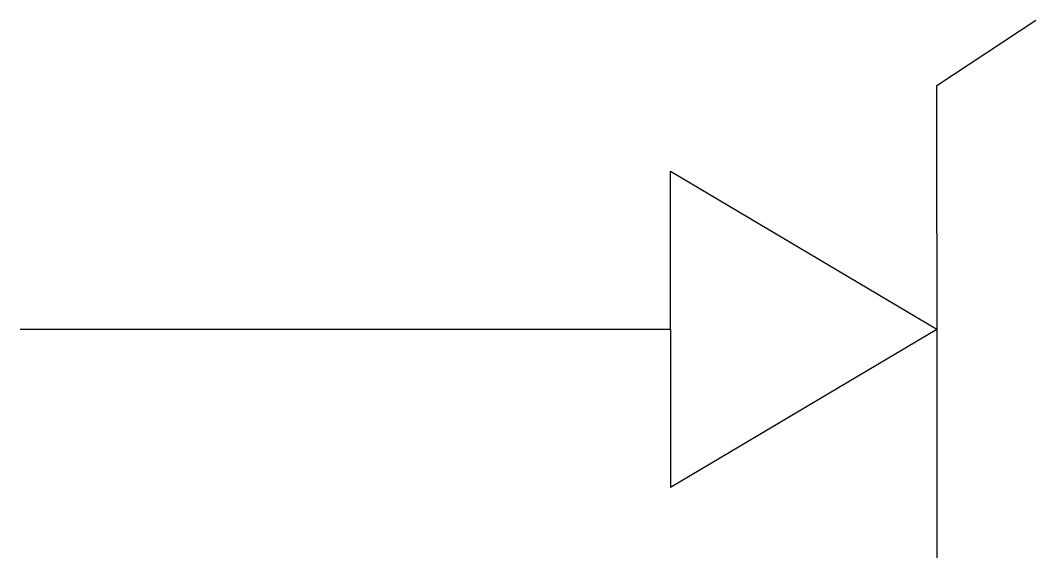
# Model space of a CAD drawing. Header units: metres. Extents: x -20594 to -19779, y -150028 to -149597.
import ezdxf

# ---------------------------------------------------------------- set-up
doc = ezdxf.new("R2010")
doc.units = ezdxf.units.M
doc.layers.add('DET1', color=1, linetype='Continuous')

msp = doc.modelspace()

# ---------------------------------------------------------------- linework, layer by layer
at = {"layer": 'DET1'}
for p, q in [((-19858.69, -149649.19), (-19779.43, -149596.91)), ((-19858.69, -149767.71), (-19858.69, -149649.19)), ((-20072.53, -149844.62), (-20072.53, -149717.89)), ((-20072.53, -149717.89), (-19858.69, -149844.62)), ((-19858.69, -149767.71), (-19858.69, -150027.77)), ((-20594.08, -149844.62), (-20072.53, -149844.62)), ((-20072.53, -149844.62), (-20072.53, -149971.35)), ((-20072.53, -149971.35), (-19858.69, -149844.62))]:
    msp.add_line(p, q, dxfattribs=at)

doc.saveas('drawing.dxf')
